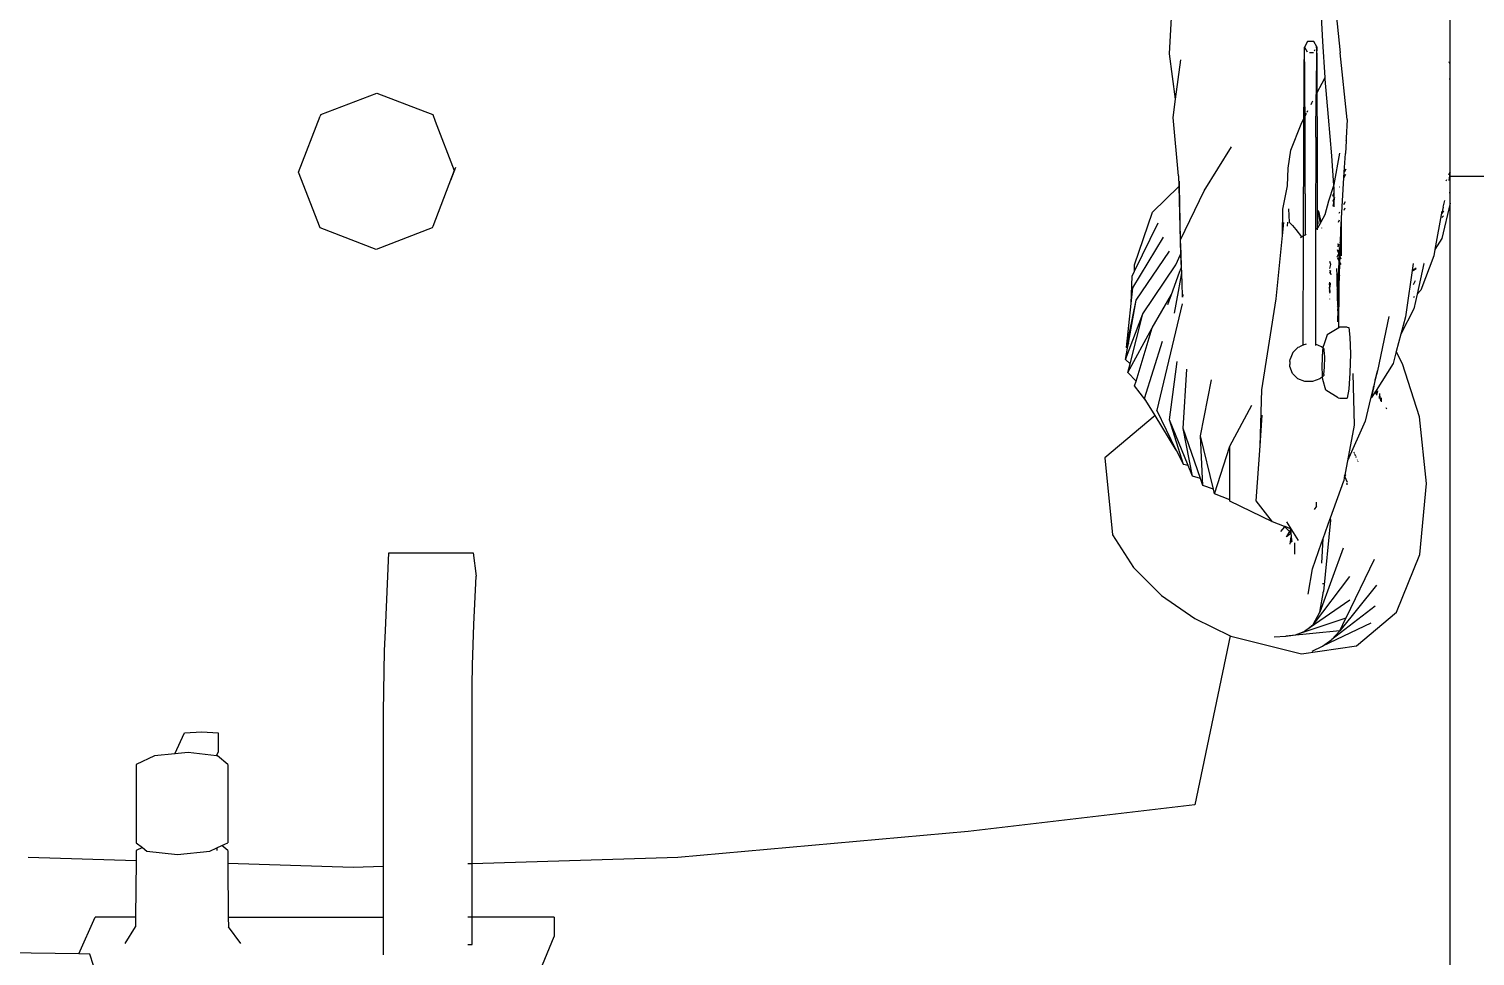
# Model space of a CAD drawing. Header units: millimetres. Extents: x -650 to 3773, y 316 to 2389.
# Drawn here: x 581.03 to 602.19, y 591.53 to 605.11 of the extents above; entities that cross this region are included whole.
import ezdxf

# ---------------------------------------------------------------- set-up
doc = ezdxf.new("R2010")
doc.units = ezdxf.units.MM

# ---------------------------------------------------------------- blocks, each defined once
blk = doc.blocks.new('A$C1e894cf7')
for p, q in [((540.254, 113.142), (540.254, 121.628)), ((538.612, 113.142), (536.386, 113.142)), ((538.612, 113.142), (538.58, 113.131)), ((538.831, 113.142), (538.612, 113.142)), ((538.831, 113.142), (538.831, 113.128)), ((540.194, 113.142), (538.831, 113.142)), ((540.231, 113.125), (540.194, 113.142)), ((540.205, 113.142), (540.194, 113.142)), ((540.205, 113.142), (540.239, 113.125)), ((540.21, 113.142), (540.205, 113.142)), ((540.319, 113.129), (540.21, 113.142)), ((540.254, 113.142), (540.21, 113.142)), ((540.47, 113.142), (540.254, 113.142)), ((540.308, 113.091), (540.305, 113.091)), ((540.308, 113.091), (540.328, 113.081)), ((540.5, 113.137), (540.47, 113.142)), ((540.648, 113.142), (540.47, 113.142)), ((540.709, 113.042), (540.608, 113.066)), ((540.648, 113.142), (541.168, 113.019)), ((565.711, 113.142), (540.648, 113.142)), ((540.709, 113.042), (540.797, 113.02)), ((540.804, 113.02), (540.761, 113.053)), ((540.765, 113.02), (541.327, 112.92)), ((540.832, 113.047), (540.859, 113.02)), ((541.168, 113.019), (541.327, 112.92)), ((541.327, 112.92), (541.419, 112.903)), ((541.419, 112.903), (541.924, 112.716)), ((544.753, 112.799), (543.775, 112.695)), ((545.794, 112.698), (544.753, 112.799)), ((541.52, 112.757), (541.519, 112.759)), ((541.529, 112.758), (541.527, 112.759)), ((541.532, 112.601), (542.311, 112.491)), ((541.534, 112.758), (541.981, 112.66)), ((541.626, 112.603), (541.596, 112.647)), ((541.612, 112.646), (541.638, 112.603)), ((541.84, 112.606), (541.779, 112.636)), ((541.924, 112.716), (541.981, 112.66)), ((541.947, 112.609), (541.949, 112.608)), ((541.981, 112.66), (542.198, 112.612)), ((542.018, 112.622), (542.032, 112.609)), ((542.198, 112.612), (542.567, 112.423)), ((543.775, 112.695), (543.001, 112.444)), ((546.636, 112.36), (545.794, 112.698)), ((542.311, 112.491), (542.567, 112.423)), ((542.567, 112.423), (542.823, 112.355)), ((543.001, 112.444), (542.823, 112.355)), ((547.132, 111.774), (546.636, 112.36)), ((542.309, 112.244), (543.103, 112.078)), ((542.823, 112.355), (542.997, 112.309)), ((542.997, 112.309), (543.391, 112.06)), ((543.665, 112.217), (543.646, 112.209)), ((543.103, 112.078), (543.232, 112.047)), ((543.221, 112.053), (543.103, 112.078)), ((543.232, 112.047), (543.221, 112.053)), ((543.354, 112.025), (543.221, 112.053)), ((543.232, 112.047), (543.34, 112.021)), ((543.354, 112.025), (543.34, 112.021)), ((543.34, 112.021), (543.508, 111.98)), ((543.49, 111.997), (543.354, 112.025)), ((543.391, 112.06), (543.451, 112.062)), ((543.391, 112.06), (543.413, 112.046)), ((543.461, 112.069), (543.395, 112.087)), ((543.441, 112.055), (543.413, 112.046)), ((543.413, 112.046), (543.49, 111.997)), ((543.436, 112.107), (543.507, 112.103)), ((543.543, 112.129), (543.454, 112.115)), ((543.49, 111.997), (543.508, 111.98)), ((543.558, 112.139), (543.501, 112.139)), ((543.508, 111.98), (543.842, 111.899)), ((545.867, 112.03), (546.725, 111.619)), ((546.241, 112.067), (546.909, 111.529)), ((546.551, 112.045), (547.039, 111.412)), ((546.799, 111.981), (547.136, 111.276)), ((543.144, 111.717), (543.897, 111.738)), ((543.842, 111.899), (544.421, 111.64)), ((543.897, 111.738), (544.421, 111.64)), ((544.299, 111.736), (544.296, 111.744)), ((544.313, 111.75), (544.316, 111.743)), ((544.328, 111.749), (544.322, 111.754)), ((544.347, 111.756), (544.327, 111.755)), ((544.33, 111.749), (544.327, 111.755)), ((544.342, 111.761), (544.349, 111.757)), ((544.363, 111.768), (544.361, 111.762)), ((544.364, 111.769), (544.363, 111.768)), ((544.37, 111.766), (544.364, 111.769)), ((544.369, 111.767), (544.364, 111.769)), ((544.367, 111.77), (544.369, 111.767)), ((544.371, 111.766), (544.369, 111.767)), ((544.369, 111.767), (544.37, 111.766)), ((544.408, 111.785), (544.41, 111.783)), ((544.428, 111.792), (544.429, 111.791)), ((547.247, 110.968), (547.132, 111.774)), ((537.882, 111.473), (538.449, 111.533)), ((539.426, 111.638), (538.449, 111.533)), ((539.426, 111.638), (539.696, 111.624)), ((539.696, 111.624), (539.697, 111.623)), ((539.697, 111.623), (539.737, 111.621)), ((539.737, 111.621), (539.732, 111.624)), ((539.737, 111.621), (539.92, 111.611)), ((540.377, 111.447), (539.915, 111.53)), ((540.193, 111.594), (539.92, 111.611)), ((540.152, 111.617), (540.193, 111.594)), ((540.279, 111.589), (540.193, 111.594)), ((540.279, 111.589), (540.223, 111.616)), ((540.87, 111.553), (540.279, 111.589)), ((540.41, 111.526), (540.409, 111.527)), ((540.631, 111.607), (540.673, 111.584)), ((540.75, 111.591), (540.719, 111.605)), ((540.779, 111.524), (540.799, 111.513)), ((541.065, 111.546), (540.87, 111.553)), ((541.307, 111.552), (540.87, 111.553)), ((540.925, 111.509), (540.894, 111.524)), ((541.065, 111.546), (540.996, 111.544)), ((541.198, 111.549), (541.065, 111.546)), ((541.212, 111.541), (541.065, 111.546)), ((541.307, 111.552), (541.198, 111.549)), ((541.198, 111.549), (541.212, 111.541)), ((541.212, 111.541), (541.234, 111.528)), ((541.319, 111.537), (541.212, 111.541)), ((541.266, 111.51), (541.244, 111.498)), ((541.247, 111.521), (541.266, 111.51)), ((541.287, 111.521), (541.266, 111.51)), ((541.266, 111.51), (541.289, 111.497)), ((541.319, 111.537), (541.294, 111.524)), ((541.348, 111.553), (541.307, 111.552)), ((541.328, 111.542), (541.307, 111.552)), ((541.351, 111.52), (541.311, 111.523)), ((541.328, 111.542), (541.319, 111.537)), ((541.34, 111.536), (541.319, 111.537)), ((541.348, 111.553), (541.328, 111.542)), ((541.34, 111.536), (541.328, 111.542)), ((541.384, 111.516), (541.333, 111.495)), ((541.373, 111.521), (541.34, 111.536)), ((541.428, 111.533), (541.34, 111.536)), ((541.422, 111.555), (541.348, 111.553)), ((541.373, 111.521), (541.351, 111.52)), ((541.375, 111.52), (541.373, 111.521)), ((541.394, 111.52), (541.375, 111.52)), ((541.384, 111.516), (541.375, 111.52)), ((541.394, 111.52), (541.384, 111.516)), ((541.435, 111.492), (541.384, 111.516)), ((541.396, 111.52), (541.394, 111.52)), ((541.399, 111.52), (541.396, 111.52)), ((541.428, 111.533), (541.399, 111.52)), ((541.502, 111.52), (541.399, 111.52)), ((541.465, 111.518), (541.399, 111.52)), ((541.469, 111.55), (541.428, 111.533)), ((541.524, 111.53), (541.428, 111.533)), ((541.442, 111.492), (541.497, 111.517)), ((541.497, 111.517), (541.465, 111.518)), ((541.497, 111.517), (541.502, 111.52)), ((541.726, 111.513), (541.497, 111.517)), ((541.731, 111.509), (541.497, 111.517)), ((541.502, 111.52), (541.524, 111.53)), ((541.715, 111.519), (541.502, 111.52)), ((541.524, 111.53), (541.548, 111.542)), ((541.706, 111.524), (541.524, 111.53)), ((541.702, 111.526), (541.706, 111.524)), ((541.706, 111.524), (541.715, 111.519)), ((541.863, 111.519), (541.706, 111.524)), ((541.715, 111.519), (541.726, 111.513)), ((541.764, 111.519), (541.715, 111.519)), ((541.726, 111.513), (541.731, 111.509)), ((541.75, 111.512), (541.726, 111.513)), ((541.731, 111.509), (541.737, 111.506)), ((541.742, 111.509), (541.731, 111.509)), ((541.742, 111.509), (541.737, 111.506)), ((541.75, 111.512), (541.742, 111.509)), ((541.828, 111.506), (541.742, 111.509)), ((541.764, 111.519), (541.75, 111.512)), ((541.837, 111.511), (541.75, 111.512)), ((541.766, 111.52), (541.764, 111.519)), ((541.863, 111.519), (541.766, 111.52)), ((541.828, 111.506), (541.837, 111.511)), ((541.837, 111.511), (541.84, 111.512)), ((541.842, 111.512), (541.84, 111.512)), ((541.842, 111.512), (541.841, 111.506)), ((541.868, 111.509), (541.842, 111.512)), ((542.473, 111.516), (541.863, 111.519)), ((542.359, 111.5), (541.863, 111.519)), ((541.878, 111.505), (541.868, 111.509)), ((542.006, 111.502), (541.868, 111.509)), ((542.463, 111.636), (542.468, 111.66)), ((542.463, 111.636), (542.465, 111.529)), ((542.465, 111.529), (542.473, 111.516)), ((542.468, 111.66), (542.611, 111.677)), ((542.473, 111.516), (542.579, 111.343)), ((542.611, 111.677), (542.854, 111.684)), ((542.854, 111.684), (543.132, 111.677)), ((543.132, 111.677), (543.37, 111.66)), ((543.37, 111.66), (543.505, 111.636)), ((543.499, 111.505), (543.504, 111.529)), ((543.504, 111.529), (543.505, 111.636)), ((544.421, 111.64), (544.602, 111.607)), ((544.602, 111.607), (544.603, 111.606)), ((544.603, 111.606), (544.611, 111.605)), ((544.606, 111.609), (544.611, 111.605)), ((544.611, 111.605), (544.643, 111.599)), ((544.628, 111.614), (544.651, 111.602)), ((544.651, 111.602), (544.643, 111.599)), ((544.643, 111.599), (544.667, 111.594)), ((544.739, 111.643), (544.651, 111.602)), ((544.651, 111.602), (544.667, 111.594)), ((544.667, 111.594), (544.712, 111.586)), ((545.258, 111.39), (544.712, 111.586)), ((544.755, 111.621), (544.76, 111.648)), ((544.762, 111.648), (544.769, 111.626)), ((544.762, 111.648), (544.768, 111.626)), ((545.7, 111.578), (546.637, 111.236)), ((546.114, 111.67), (546.819, 111.137)), ((546.464, 111.673), (546.918, 111.016)), ((546.725, 111.619), (546.968, 110.884)), ((546.909, 111.529), (546.725, 111.619)), ((546.909, 111.529), (546.99, 110.737)), ((547.039, 111.412), (546.909, 111.529)), ((538.811, 111.314), (538.281, 111.278)), ((538.832, 111.315), (538.811, 111.314)), ((538.891, 111.271), (538.811, 111.314)), ((539.389, 111.362), (538.832, 111.315)), ((539.958, 111.412), (539.389, 111.362)), ((540.39, 111.443), (539.958, 111.412)), ((540.39, 111.443), (540.377, 111.447)), ((540.418, 111.445), (540.39, 111.443)), ((540.615, 111.37), (540.39, 111.443)), ((540.491, 111.445), (540.418, 111.445)), ((540.491, 111.445), (540.483, 111.448)), ((540.544, 111.426), (540.491, 111.445)), ((540.58, 111.445), (540.491, 111.445)), ((540.567, 111.449), (540.572, 111.449)), ((540.572, 111.449), (540.58, 111.445)), ((540.618, 111.426), (540.58, 111.445)), ((540.58, 111.445), (540.59, 111.445)), ((540.59, 111.445), (540.692, 111.427)), ((540.704, 111.445), (540.59, 111.445)), ((540.815, 111.312), (540.615, 111.37)), ((540.922, 111.255), (540.815, 111.312)), ((541.548, 111.399), (541.502, 111.383)), ((541.605, 111.382), (541.548, 111.399)), ((541.549, 111.399), (541.548, 111.399)), ((541.696, 111.488), (541.605, 111.486)), ((541.63, 111.381), (541.659, 111.387)), ((541.659, 111.387), (541.635, 111.398)), ((541.659, 111.387), (541.699, 111.395)), ((541.673, 111.381), (541.659, 111.387)), ((541.696, 111.488), (541.686, 111.484)), ((541.737, 111.506), (541.696, 111.488)), ((541.766, 111.49), (541.696, 111.488)), ((541.737, 111.506), (541.766, 111.49)), ((541.798, 111.491), (541.766, 111.49)), ((541.766, 111.49), (541.774, 111.485)), ((541.788, 111.485), (541.798, 111.491)), ((541.798, 111.491), (541.828, 111.506)), ((541.839, 111.492), (541.798, 111.491)), ((541.805, 111.379), (541.823, 111.379)), ((541.819, 111.389), (541.825, 111.389)), ((541.825, 111.389), (541.823, 111.379)), ((541.823, 111.379), (541.827, 111.379)), ((541.825, 111.389), (541.874, 111.381)), ((541.874, 111.381), (541.827, 111.379)), ((541.841, 111.506), (541.828, 111.506)), ((541.841, 111.506), (541.839, 111.492)), ((541.904, 111.493), (541.839, 111.492)), ((541.839, 111.492), (541.839, 111.487)), ((541.878, 111.505), (541.841, 111.506)), ((541.874, 111.381), (541.881, 111.38)), ((541.904, 111.493), (541.878, 111.505)), ((541.928, 111.503), (541.878, 111.505)), ((541.921, 111.381), (541.881, 111.38)), ((541.881, 111.38), (541.893, 111.378)), ((541.93, 111.494), (541.904, 111.493)), ((541.913, 111.489), (541.904, 111.493)), ((541.921, 111.381), (541.915, 111.378)), ((541.928, 111.384), (541.921, 111.381)), ((541.93, 111.494), (541.928, 111.503)), ((541.933, 111.503), (541.928, 111.503)), ((541.928, 111.384), (541.945, 111.383)), ((541.932, 111.489), (541.93, 111.494)), ((541.954, 111.494), (541.93, 111.494)), ((541.945, 111.383), (541.932, 111.377)), ((541.933, 111.503), (541.95, 111.503)), ((541.945, 111.383), (541.959, 111.382)), ((541.95, 111.503), (541.954, 111.494)), ((541.95, 111.503), (542.006, 111.502)), ((542.008, 111.495), (541.954, 111.494)), ((541.954, 111.494), (541.955, 111.49)), ((541.961, 111.377), (541.959, 111.382)), ((541.969, 111.381), (541.959, 111.382)), ((541.995, 111.38), (541.996, 111.377)), ((542.006, 111.502), (542.008, 111.495)), ((542.006, 111.502), (542.017, 111.502)), ((542.019, 111.496), (542.008, 111.495)), ((542.008, 111.495), (542.01, 111.491)), ((542.019, 111.496), (542.017, 111.502)), ((542.017, 111.502), (542.147, 111.499)), ((542.147, 111.499), (542.019, 111.496)), ((542.021, 111.491), (542.019, 111.496)), ((542.05, 111.377), (542.05, 111.376)), ((542.05, 111.376), (542.056, 111.377)), ((542.146, 111.494), (542.147, 111.499)), ((542.147, 111.499), (542.148, 111.501)), ((542.147, 111.499), (542.17, 111.499)), ((542.17, 111.499), (542.161, 111.495)), ((542.173, 111.5), (542.17, 111.499)), ((542.173, 111.5), (542.184, 111.499)), ((542.184, 111.499), (542.182, 111.495)), ((542.185, 111.5), (542.184, 111.499)), ((542.184, 111.499), (542.203, 111.5)), ((542.203, 111.5), (542.21, 111.496)), ((542.226, 111.5), (542.203, 111.5)), ((542.206, 111.496), (542.21, 111.496)), ((542.21, 111.496), (542.226, 111.5)), ((542.226, 111.5), (542.219, 111.496)), ((542.226, 111.5), (542.247, 111.5)), ((542.247, 111.5), (542.246, 111.497)), ((542.247, 111.5), (542.266, 111.499)), ((542.265, 111.497), (542.266, 111.499)), ((542.266, 111.499), (542.323, 111.499)), ((542.359, 111.5), (542.323, 111.499)), ((542.387, 111.501), (542.359, 111.5)), ((542.579, 111.343), (542.737, 111.292)), ((542.789, 111.299), (542.778, 111.293)), ((542.803, 111.301), (542.789, 111.299)), ((542.902, 111.308), (542.803, 111.301)), ((543.049, 111.306), (542.902, 111.308)), ((543.159, 111.295), (543.049, 111.306)), ((543.386, 111.325), (543.23, 111.281)), ((543.499, 111.505), (543.386, 111.325)), ((545.289, 111.391), (545.258, 111.39)), ((545.265, 111.388), (545.258, 111.39)), ((545.265, 111.388), (545.289, 111.391)), ((545.559, 111.283), (545.265, 111.388)), ((545.289, 111.391), (546.333, 111.29)), ((547.136, 111.276), (547.039, 111.412)), ((538.281, 111.278), (537.914, 111.259)), ((538.36, 111.192), (538.281, 111.147)), ((538.281, 111.147), (538.283, 111.056)), ((538.399, 111.194), (538.36, 111.192)), ((538.372, 111.185), (538.36, 111.192)), ((538.36, 111.192), (538.381, 111.19)), ((538.381, 111.19), (538.464, 111.188)), ((538.495, 111.195), (538.399, 111.194)), ((538.417, 111.16), (538.399, 111.17)), ((538.443, 111.085), (538.442, 111.142)), ((538.464, 111.188), (538.609, 111.186)), ((538.645, 111.197), (538.495, 111.195)), ((538.609, 111.186), (538.808, 111.184)), ((538.846, 111.198), (538.645, 111.197)), ((538.808, 111.184), (539.056, 111.182)), ((539.028, 111.199), (538.846, 111.198)), ((539.028, 111.199), (538.891, 111.271)), ((539.724, 111.202), (539.028, 111.199)), ((539.061, 111.182), (539.028, 111.199)), ((539.056, 111.182), (539.061, 111.182)), ((539.683, 111.179), (539.061, 111.182)), ((539.18, 111.119), (539.149, 111.136)), ((539.202, 111.108), (539.18, 111.119)), ((539.683, 111.179), (541.029, 111.174)), ((540.863, 111.203), (539.724, 111.202)), ((540.752, 111.209), (540.916, 111.238)), ((540.922, 111.255), (540.765, 111.224)), ((540.788, 111.195), (540.863, 111.203)), ((540.863, 111.203), (540.867, 111.204)), ((540.867, 111.204), (540.958, 111.206)), ((540.955, 111.203), (540.867, 111.204)), ((540.916, 111.238), (540.942, 111.244)), ((540.942, 111.244), (540.922, 111.255)), ((541.011, 111.207), (540.942, 111.244)), ((541.013, 111.203), (540.955, 111.203)), ((541.011, 111.26), (541.014, 111.261)), ((541.013, 111.203), (541.011, 111.207)), ((541.039, 111.203), (541.013, 111.203)), ((541.029, 111.174), (541.013, 111.203)), ((541.029, 111.174), (542.714, 111.172)), ((542.75, 111.26), (542.714, 111.172)), ((542.714, 111.172), (542.732, 111.172)), ((542.772, 111.286), (542.737, 111.292)), ((542.772, 111.286), (542.75, 111.26)), ((542.778, 111.293), (542.772, 111.286)), ((542.801, 111.281), (542.772, 111.286)), ((542.914, 111.273), (542.801, 111.281)), ((543.046, 111.27), (542.914, 111.273)), ((543.162, 111.273), (543.046, 111.27)), ((543.159, 111.295), (543.172, 111.293)), ((543.19, 111.276), (543.162, 111.273)), ((543.172, 111.293), (543.182, 111.286)), ((543.182, 111.286), (543.19, 111.276)), ((543.23, 111.281), (543.19, 111.276)), ((543.19, 111.276), (543.21, 111.252)), ((543.21, 111.252), (543.219, 111.235)), ((543.219, 111.235), (543.261, 111.128)), ((543.261, 111.128), (543.261, 111.015)), ((545.083, 111.188), (545.026, 111.189)), ((545.083, 111.188), (545.135, 111.152)), ((545.922, 111.266), (545.559, 111.283)), ((545.622, 111.26), (545.559, 111.283)), ((546.005, 111.131), (545.622, 111.26)), ((546.373, 111.064), (546.005, 111.131)), ((546.227, 111.284), (546.213, 111.285)), ((546.637, 111.236), (546.333, 111.29)), ((546.354, 111.269), (546.352, 111.269)), ((546.819, 111.137), (546.637, 111.236)), ((546.82, 111.096), (546.818, 111.097)), ((546.918, 111.016), (546.819, 111.137)), ((547.208, 111.124), (547.136, 111.276)), ((538.283, 111.056), (538.364, 111.011)), ((538.364, 111.011), (538.435, 111.051)), ((538.403, 111.012), (538.364, 111.011)), ((538.364, 111.011), (538.385, 111.008)), ((538.385, 111.008), (538.468, 111.006)), ((538.499, 111.014), (538.403, 111.012)), ((538.468, 111.006), (538.613, 111.004)), ((538.649, 111.016), (538.499, 111.014)), ((538.613, 111.004), (538.812, 111.002)), ((538.849, 111.018), (538.649, 111.016)), ((538.812, 111.002), (539.06, 111)), ((539.098, 111.019), (538.849, 111.018)), ((539.06, 111), (539.421, 110.998)), ((539.377, 111.02), (539.098, 111.019)), ((539.317, 111.05), (539.293, 111.062)), ((539.377, 111.02), (539.33, 111.043)), ((540.514, 111.022), (539.377, 111.02)), ((539.421, 110.998), (539.377, 111.02)), ((539.421, 110.998), (539.687, 110.997)), ((539.491, 110.963), (539.421, 110.998)), ((539.872, 110.813), (539.491, 110.963)), ((539.687, 110.997), (541.129, 110.992)), ((540.514, 111.022), (541.112, 111.023)), ((540.977, 110.836), (541.036, 110.887)), ((541.036, 110.887), (541.144, 110.968)), ((541.112, 111.023), (541.104, 111.037)), ((541.12, 111.023), (541.112, 111.023)), ((541.129, 110.992), (541.112, 111.023)), ((541.144, 110.968), (541.129, 110.992)), ((541.129, 110.992), (542.729, 110.99)), ((541.151, 110.952), (541.144, 110.968)), ((542.711, 111.035), (542.729, 110.99)), ((542.729, 110.99), (542.75, 110.937)), ((542.729, 110.99), (542.732, 110.99)), ((542.759, 110.92), (542.75, 110.937)), ((542.759, 110.92), (542.834, 110.841)), ((543.219, 110.912), (543.141, 110.836)), ((543.261, 111.015), (543.219, 110.912)), ((545.587, 110.926), (545.314, 110.754)), ((546.968, 110.884), (546.918, 111.016)), ((546.99, 110.737), (546.968, 110.884)), ((546.99, 109.936), (547.247, 110.968)), ((540.134, 110.771), (539.872, 110.813)), ((540.396, 110.763), (540.134, 110.771)), ((540.738, 110.697), (540.396, 110.763)), ((540.733, 110.778), (540.927, 110.789)), ((541.124, 110.69), (540.738, 110.697)), ((540.927, 110.789), (540.977, 110.836)), ((540.988, 110.764), (540.928, 110.767)), ((541.124, 110.69), (540.932, 110.709)), ((542.048, 110.599), (541.124, 110.69)), ((542.834, 110.841), (542.931, 110.8)), ((542.965, 110.796), (542.931, 110.8)), ((542.965, 110.796), (542.984, 110.795)), ((542.984, 110.795), (543.009, 110.796)), ((543.039, 110.798), (543.009, 110.796)), ((543.141, 110.836), (543.039, 110.798)), ((545.381, 110.717), (545.314, 110.546)), ((545.385, 110.729), (545.381, 110.717)), ((545.389, 110.726), (545.381, 110.717)), ((545.416, 110.809), (545.385, 110.729)), ((545.389, 110.726), (545.385, 110.729)), ((545.458, 110.792), (545.389, 110.726)), ((545.455, 110.665), (545.389, 110.726)), ((545.417, 110.81), (545.416, 110.809)), ((545.424, 110.811), (545.417, 110.81)), ((545.47, 110.816), (545.424, 110.811)), ((545.47, 110.81), (545.424, 110.811)), ((545.424, 110.811), (545.458, 110.792)), ((545.469, 110.803), (545.458, 110.792)), ((545.467, 110.787), (545.458, 110.792)), ((545.535, 110.749), (545.467, 110.787)), ((545.477, 110.811), (545.469, 110.803)), ((545.48, 110.817), (545.47, 110.816)), ((545.477, 110.811), (545.47, 110.81)), ((545.482, 110.815), (545.477, 110.811)), ((545.486, 110.811), (545.477, 110.811)), ((545.484, 110.818), (545.48, 110.817)), ((545.48, 110.817), (545.482, 110.815)), ((545.484, 110.818), (545.482, 110.815)), ((545.482, 110.815), (545.486, 110.811)), ((545.519, 110.821), (545.484, 110.818)), ((545.486, 110.811), (545.535, 110.749)), ((545.587, 110.829), (545.519, 110.821)), ((545.563, 110.813), (545.519, 110.821)), ((545.572, 110.813), (545.563, 110.813)), ((545.615, 110.814), (545.572, 110.813)), ((545.643, 110.803), (545.572, 110.813)), ((545.607, 110.831), (545.587, 110.829)), ((545.587, 110.829), (545.615, 110.814)), ((545.787, 110.871), (545.621, 110.871)), ((546.999, 110.57), (546.99, 110.737)), ((543.381, 110.388), (542.048, 110.599)), ((545.314, 110.546), (545.007, 110.303)), ((545.314, 110.546), (545.013, 109.919)), ((544.2, 110.362), (543.381, 110.388)), ((544.205, 109.921), (543.606, 110.241)), ((544.2, 110.362), (543.752, 110.395)), ((545.007, 110.303), (544.2, 110.362)), ((540.467, 109.543), (539.826, 109.944)), ((544.907, 109.696), (544.205, 109.921)), ((544.993, 109.919), (544.205, 109.921)), ((544.993, 109.919), (544.907, 109.696)), ((545.013, 109.919), (544.993, 109.919)), ((546.729, 109.405), (546.984, 109.924)), ((546.984, 109.924), (546.99, 109.936)), ((546.984, 109.924), (549.459, 109.405)), ((544.057, 109.492), (543.234, 109.651)), ((544.838, 109.679), (544.057, 109.492)), ((544.838, 109.679), (544.784, 109.526)), ((544.907, 109.696), (544.838, 109.679)), ((541.184, 109.199), (540.467, 109.543)), ((544.678, 109.489), (543.946, 109.237)), ((544.784, 109.526), (544.057, 109.492)), ((544.678, 109.489), (544.645, 109.373)), ((544.784, 109.526), (544.678, 109.489)), ((546.393, 108.92), (546.729, 109.405)), ((549.459, 109.405), (549.847, 106.093)), ((539.126, 109.124), (538.549, 109.201)), ((540.393, 109.184), (540.325, 109.183)), ((541.184, 109.199), (540.393, 109.184)), ((540.393, 109.184), (540.403, 109.173)), ((540.403, 109.173), (541.399, 109.2)), ((541.386, 109.206), (541.184, 109.199)), ((541.58, 109.213), (541.386, 109.206)), ((541.399, 109.2), (541.386, 109.206)), ((541.399, 109.2), (541.599, 109.206)), ((541.554, 109.13), (541.399, 109.2)), ((541.669, 109.216), (541.58, 109.213)), ((541.599, 109.206), (541.58, 109.213)), ((541.661, 109.183), (541.599, 109.206)), ((541.661, 109.183), (541.668, 109.179)), ((541.985, 109.067), (541.661, 109.183)), ((541.999, 109.227), (541.669, 109.216)), ((541.942, 109.166), (541.669, 109.216)), ((541.984, 109.233), (541.99, 109.231)), ((541.99, 109.231), (542.023, 109.228)), ((542.023, 109.228), (541.999, 109.227)), ((542.122, 109.222), (543.678, 108.851)), ((543.946, 109.237), (543.078, 109.292)), ((544.491, 109.31), (543.823, 109.038)), ((544.476, 109.24), (543.823, 109.038)), ((544.645, 109.373), (543.946, 109.237)), ((544.267, 109.134), (544.476, 109.24)), ((544.491, 109.31), (544.476, 109.24)), ((544.645, 109.373), (544.491, 109.31)), ((538.463, 109.036), (537.664, 109.083)), ((539.126, 109.124), (538.463, 109.036)), ((539.394, 109.089), (539.126, 109.124)), ((540.248, 109.169), (539.394, 109.089)), ((540.248, 109.169), (540.403, 109.173)), ((540.403, 109.173), (540.78, 108.79)), ((542.07, 108.549), (541.352, 109.037)), ((542.27, 108.649), (541.554, 109.13)), ((542.26, 109.109), (541.942, 109.166)), ((542.476, 108.785), (541.985, 109.067)), ((542.134, 109.014), (541.985, 109.067)), ((543.823, 109.038), (542.965, 109.149)), ((544.267, 109.134), (543.678, 108.851)), ((544.267, 109.134), (543.759, 108.826)), ((544.259, 109.134), (544.267, 109.134)), ((541.554, 108.525), (540.78, 108.79)), ((541.646, 108.525), (540.936, 108.87)), ((541.887, 108.5), (541.146, 108.951)), ((543.126, 108.428), (542.476, 108.785)), ((543.253, 108.547), (542.476, 108.785)), ((543.508, 108.673), (542.669, 108.935)), ((543.759, 108.826), (543.539, 108.692)), ((543.759, 108.826), (544.378, 108.093)), ((545.985, 108.512), (546.393, 108.92)), ((542.76, 108.409), (542.07, 108.549)), ((542.699, 108.436), (542.07, 108.549)), ((542.937, 108.393), (542.27, 108.649)), ((543.001, 108.46), (542.27, 108.649)), ((543.253, 108.547), (543.126, 108.428)), ((543.321, 108.526), (543.253, 108.547)), ((543.539, 108.692), (543.321, 108.526)), ((543.539, 108.692), (543.508, 108.673)), ((541.646, 108.525), (541.554, 108.525)), ((541.716, 108.491), (541.646, 108.525)), ((542.119, 108.476), (541.716, 108.491)), ((542.119, 108.476), (541.887, 108.5)), ((542.76, 108.409), (542.119, 108.476)), ((542.699, 108.436), (542.76, 108.409)), ((542.772, 108.422), (542.699, 108.436)), ((542.772, 108.422), (542.76, 108.409)), ((542.937, 108.393), (542.772, 108.422)), ((543.001, 108.46), (542.937, 108.393)), ((543.126, 108.428), (543.001, 108.46)), ((545.507, 108.204), (545.985, 108.512)), ((544.378, 108.093), (545.507, 108.204)), ((549.847, 106.093), (550.229, 101.845)), ((550.229, 101.845), (550.321, 98.835)), ((551.104, 100.033), (551.384, 100.033)), ((551.104, 100.033), (551.104, 98.835)), ((551.799, 99.862), (551.384, 100.033)), ((545.771, 98.848), (546.111, 98.89)), ((545.771, 97.614), (545.771, 98.848)), ((546.817, 98.86), (546.111, 98.89)), ((547.116, 98.849), (546.817, 98.86)), ((547.414, 98.841), (547.116, 98.849)), ((547.711, 98.836), (547.414, 98.841)), ((548.006, 98.834), (547.711, 98.836)), ((550.321, 98.835), (548.006, 98.834)), ((550.321, 98.835), (550.323, 98.772)), ((551.104, 98.835), (550.321, 98.835)), ((551.104, 98.835), (551.104, 98.771)), ((551.501, 98.835), (551.104, 98.835)), ((551.501, 98.771), (551.501, 98.835)), ((539.446, 98.293), (540.171, 98.572)), ((540.312, 98.521), (540.124, 98.593)), ((540.171, 98.572), (540.99, 98.257)), ((539.307, 98.141), (539.352, 98.257)), ((539.352, 98.257), (539.446, 98.293)), ((540.99, 98.257), (541.012, 98.247)), ((541.012, 98.247), (541.328, 97.428)), ((539.036, 97.438), (539.307, 98.141)), ((546.905, 97.564), (545.771, 97.614)), ((547.205, 97.553), (546.905, 97.564)), ((547.503, 97.544), (547.205, 97.553)), ((547.8, 97.539), (547.503, 97.544)), ((539.352, 96.619), (539.036, 97.438)), ((541.328, 97.428), (541.012, 96.608)), ((548.096, 97.538), (547.8, 97.539)), ((550.361, 97.537), (548.096, 97.538)), ((550.361, 97.537), (550.374, 97.091)), ((551.104, 97.536), (550.361, 97.537)), ((551.654, 97.536), (551.104, 97.536)), ((551.104, 95.266), (551.104, 97.536)), ((550.374, 97.091), (550.318, 95.259)), ((539.352, 96.619), (539.374, 96.608)), ((540.193, 96.293), (539.374, 96.608)), ((541.012, 96.608), (540.193, 96.293)), ((551.487, 95.448), (551.244, 95.267)), ((548.867, 95.257), (548.743, 95.107)), ((548.867, 95.257), (550.013, 95.257)), ((550.055, 95.17), (550.013, 95.257)), ((550.127, 95.257), (550.055, 95.17)), ((550.127, 95.257), (550.318, 95.259)), ((550.318, 95.259), (551.104, 95.266)), ((551.104, 95.266), (551.244, 95.267)), ((548.389, 94.88), (548.402, 95.116)), ((548.402, 95.116), (548.687, 95.116)), ((548.741, 95.092), (548.687, 95.116)), ((548.741, 95.092), (548.694, 94.679)), ((548.743, 95.107), (548.741, 95.092)), ((550.089, 95.099), (550.055, 95.17)), ((550.089, 95.099), (550.127, 95.099)), ((550.138, 94.997), (550.089, 95.099)), ((548.402, 94.624), (548.389, 94.88)), ((550.188, 94.523), (550.138, 94.997)), ((548.713, 94.484), (548.402, 94.624)), ((548.694, 94.679), (548.713, 94.484)), ((548.713, 94.484), (548.743, 94.186)), ((550.138, 94.074), (550.188, 94.523)), ((548.743, 94.186), (548.867, 93.918)), ((550.013, 93.918), (550.085, 94.008)), ((550.085, 94.008), (550.138, 94.074)), ((550.085, 94.008), (550.127, 93.918)), ((548.867, 93.918), (550.013, 93.918)), ((550.127, 93.918), (550.277, 93.917)), ((550.277, 93.917), (550.229, 92.337)), ((550.277, 93.917), (551.104, 93.909)), ((551.104, 93.909), (551.104, 93.32)), ((551.104, 93.909), (551.244, 93.908)), ((551.487, 93.759), (551.244, 93.908)), ((551.641, 93.078), (551.104, 93.32)), ((551.643, 93.242), (551.641, 93.078)), ((551.812, 93.292), (551.643, 93.242)), ((551.641, 93.078), (551.626, 92.034))]:
    blk.add_line(p, q)

msp = doc.modelspace()

# ---------------------------------------------------------------- block references
at = {"rotation": 270}
msp.add_blockref('A$C1e894cf7', (488.682, 1143.208), dxfattribs=at)

doc.saveas('drawing.dxf')
